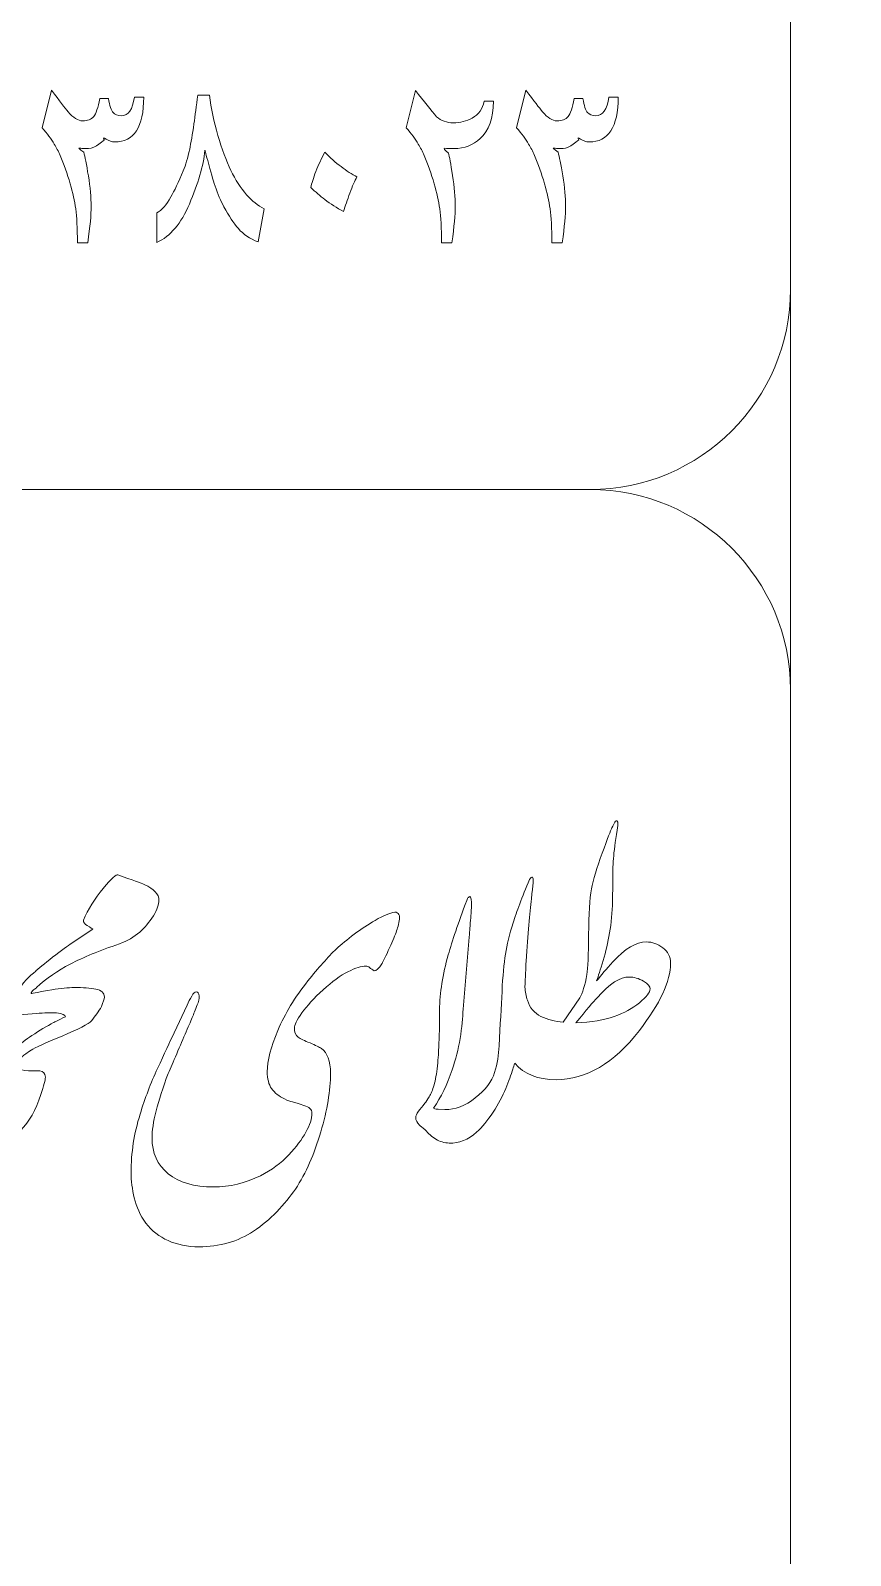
# Model space of a CAD drawing. Header units: millimetres. Extents: x 62 to 462, y 96 to 456.
# Drawn here: x 152.81 to 163.06, y 322.98 to 342.04 of the extents above; entities that cross this region are included whole.
import ezdxf

# ---------------------------------------------------------------- set-up
doc = ezdxf.new("R2010")
doc.units = ezdxf.units.MM
doc.header["$MEASUREMENT"] = 0
doc.layers.add('Layer 1', color=7, linetype='Continuous')

msp = doc.modelspace()

# ---------------------------------------------------------------- linework, layer by layer
at = {"layer": 'Layer 1', "color": 250, "lineweight": 18}
for points, knots in [([(144.8067, 356.3033), (144.8067, 356.3033), (159.8067, 356.3033), (159.8067, 356.3033), (161.1837, 356.3033), (162.3067, 355.1803), (162.3067, 353.8033), (162.3067, 353.8033), (162.3067, 338.8033), (162.3067, 338.8033), (162.3067, 337.4264), (161.1837, 336.3033), (159.8067, 336.3033), (159.8067, 336.3033), (144.8067, 336.3033), (144.8067, 336.3033), (143.4298, 336.3033), (142.3067, 337.4264), (142.3067, 338.8033), (142.3067, 338.8033), (142.3067, 353.8033), (142.3067, 353.8033), (142.3067, 355.1803), (143.4298, 356.3033), (144.8067, 356.3033)], [0, 0, 0, 0, 0.125, 0.125, 0.125, 0.25, 0.25, 0.25, 0.375, 0.375, 0.375, 0.5, 0.5, 0.5, 0.625, 0.625, 0.625, 0.75, 0.75, 0.75, 0.875, 0.875, 0.875, 1, 1, 1, 1]), ([(166.0567, 346.3033), (166.0567, 346.3033), (188.5567, 346.3033), (188.5567, 346.3033), (190.6221, 346.3033), (192.3067, 344.6187), (192.3067, 342.5533), (192.3067, 342.5533), (192.3067, 320.0533), (192.3067, 320.0533), (192.3067, 317.9879), (190.6221, 316.3033), (188.5567, 316.3033), (188.5567, 316.3033), (166.0567, 316.3033), (166.0567, 316.3033), (163.9913, 316.3033), (162.3067, 317.9879), (162.3067, 320.0533), (162.3067, 320.0533), (162.3067, 342.5533), (162.3067, 342.5533), (162.3067, 344.6187), (163.9913, 346.3033), (166.0567, 346.3033)], [0, 0, 0, 0, 0.125, 0.125, 0.125, 0.25, 0.25, 0.25, 0.375, 0.375, 0.375, 0.5, 0.5, 0.5, 0.625, 0.625, 0.625, 0.75, 0.75, 0.75, 0.875, 0.875, 0.875, 1, 1, 1, 1]), ([(144.8067, 336.3033), (144.8067, 336.3033), (159.8067, 336.3033), (159.8067, 336.3033), (161.1837, 336.3033), (162.3067, 335.1803), (162.3067, 333.8033), (162.3067, 333.8033), (162.3067, 318.8033), (162.3067, 318.8033), (162.3067, 317.4264), (161.1837, 316.3033), (159.8067, 316.3033), (159.8067, 316.3033), (144.8067, 316.3033), (144.8067, 316.3033), (143.4298, 316.3033), (142.3067, 317.4264), (142.3067, 318.8033), (142.3067, 318.8033), (142.3067, 333.8033), (142.3067, 333.8033), (142.3067, 335.1803), (143.4298, 336.3033), (144.8067, 336.3033)], [0, 0, 0, 0, 0.125, 0.125, 0.125, 0.25, 0.25, 0.25, 0.375, 0.375, 0.375, 0.5, 0.5, 0.5, 0.625, 0.625, 0.625, 0.75, 0.75, 0.75, 0.875, 0.875, 0.875, 1, 1, 1, 1]), ([(158.9892, 330.0833), (158.9943, 330.0275), (159.0045, 329.9738), (159.0195, 329.9216), (159.0501, 329.8275), (159.1065, 329.7593), (159.1889, 329.7193), (159.2712, 329.6793), (159.3641, 329.6558), (159.4676, 329.6487), (159.4676, 329.6487), (159.6745, 329.9521), (159.6745, 329.9521), (159.7086, 330.0098), (159.7392, 330.1074), (159.7639, 330.2449), (159.7756, 330.3202), (159.7827, 330.4872), (159.7851, 330.7424), (159.7874, 330.9987), (159.798, 331.1892), (159.8192, 331.3127), (159.8427, 331.4279), (159.8874, 331.5761), (159.9532, 331.7584), (160.0202, 331.9418), (160.0614, 332.0476), (160.0755, 332.0759), (160.0908, 332.1041), (160.1026, 332.1276), (160.112, 332.1464), (160.1237, 332.1652), (160.1343, 332.1687), (160.1425, 332.1582), (160.1519, 332.1476), (160.1543, 332.1299), (160.1496, 332.1041), (160.1249, 331.95), (160.1073, 331.8254), (160.0979, 331.7278), (160.0896, 331.6302), (160.0849, 331.5373), (160.0861, 331.4491), (160.0873, 331.3609), (160.0861, 331.2468), (160.0814, 331.1069), (160.0767, 330.967), (160.0626, 330.8376), (160.0391, 330.72), (160.0167, 330.6012), (159.9885, 330.4872), (159.9532, 330.3755), (159.9191, 330.2649), (159.8956, 330.1944), (159.885, 330.1638), (159.9403, 330.2332), (160.0073, 330.312), (160.0884, 330.4025), (160.2413, 330.5683), (160.3812, 330.6506), (160.5047, 330.6506), (160.58, 330.6506), (160.6494, 330.6259), (160.7117, 330.5777), (160.7752, 330.5319), (160.8081, 330.4672), (160.8081, 330.3813), (160.8081, 330.1603), (160.6776, 329.8816), (160.4189, 329.5429), (160.1014, 329.1337), (159.7545, 328.9291), (159.3782, 328.9291), (159.1515, 328.9291), (158.9798, 328.9978), (158.8622, 329.1361), (158.8537, 329.1085), (158.8454, 329.0834), (158.8372, 329.0608), (158.8172, 328.9926), (158.7878, 328.9115), (158.749, 328.8186), (158.7114, 328.7257), (158.6585, 328.6269), (158.5915, 328.5234), (158.5233, 328.4199), (158.4551, 328.3364), (158.3857, 328.2718), (158.2787, 328.1789), (158.1646, 328.1342), (158.0447, 328.1365), (157.9835, 328.1389), (157.9271, 328.1553), (157.8765, 328.1859), (157.8283, 328.2177), (157.7836, 328.2576), (157.7425, 328.3035), (157.7048, 328.3329), (157.6825, 328.3529), (157.6731, 328.3611), (157.6413, 328.3917), (157.6249, 328.4223), (157.6249, 328.454), (157.6249, 328.4775), (157.6366, 328.5046), (157.659, 328.534), (157.6825, 328.5634), (157.7083, 328.5975), (157.7389, 328.6339), (157.7519, 328.6516), (157.7707, 328.6798), (157.793, 328.7163), (157.8165, 328.7527), (157.8365, 328.8021), (157.8542, 328.8632), (157.8706, 328.9232), (157.8859, 329.0032), (157.8965, 329.102), (157.9059, 329.2007), (157.9118, 329.2866), (157.9141, 329.3571), (157.9141, 329.3571), (157.9212, 329.5712), (157.9212, 329.5712), (157.9235, 329.6441), (157.9235, 329.7217), (157.9212, 329.8016), (157.9259, 330.0133), (157.9623, 330.2426), (158.0317, 330.4907), (158.0799, 330.6589), (158.1564, 330.8847), (158.2622, 331.1692), (158.2693, 331.1881), (158.2763, 331.1998), (158.2834, 331.2069), (158.2893, 331.2139), (158.2951, 331.2174), (158.2998, 331.2174), (158.3163, 331.2151), (158.3234, 331.1716), (158.321, 331.0869), (158.3187, 331.0458), (158.314, 330.9787), (158.3069, 330.887), (158.2998, 330.7929), (158.2951, 330.733), (158.2928, 330.7083), (158.2928, 330.7083), (158.2175, 329.8122), (158.2175, 329.8122), (158.2128, 329.704), (158.1999, 329.5817), (158.1799, 329.443), (158.1564, 329.3101), (158.1235, 329.1807), (158.0799, 329.0537), (158.02, 328.868), (157.9424, 328.708), (157.8483, 328.5751), (157.853, 328.5657), (157.8718, 328.561), (157.9036, 328.561), (157.9036, 328.561), (157.9906, 328.5575), (157.9906, 328.5575), (158.1164, 328.5528), (158.2422, 328.601), (158.3692, 328.701), (158.495, 328.8009), (158.5762, 328.9068), (158.6103, 329.0173), (158.6444, 329.129), (158.6632, 329.2407), (158.6656, 329.3536), (158.6808, 329.6135), (158.6938, 329.8393), (158.7032, 330.0309), (158.7126, 330.2226), (158.7267, 330.3778), (158.7467, 330.4978), (158.7655, 330.6166), (158.7973, 330.7471), (158.8408, 330.887), (158.8843, 331.0269), (158.9537, 331.208), (159.0477, 331.4315), (159.0618, 331.4538), (159.0736, 331.4632), (159.0854, 331.4585), (159.0971, 331.4538), (159.0924, 331.3644), (159.0701, 331.1881), (159.0477, 331.0128), (159.0254, 330.753), (159.003, 330.4084), (159.0007, 330.3188), (158.9961, 330.2108), (158.9892, 330.0833)], [0, 0, 0, 0, 0.0151515, 0.0151515, 0.0151515, 0.030303, 0.030303, 0.030303, 0.0454545, 0.0454545, 0.0454545, 0.0606061, 0.0606061, 0.0606061, 0.0757576, 0.0757576, 0.0757576, 0.0909091, 0.0909091, 0.0909091, 0.1060606, 0.1060606, 0.1060606, 0.1212121, 0.1212121, 0.1212121, 0.1363636, 0.1363636, 0.1363636, 0.1515152, 0.1515152, 0.1515152, 0.1666667, 0.1666667, 0.1666667, 0.1818182, 0.1818182, 0.1818182, 0.1969697, 0.1969697, 0.1969697, 0.2121212, 0.2121212, 0.2121212, 0.2272727, 0.2272727, 0.2272727, 0.2424242, 0.2424242, 0.2424242, 0.2575758, 0.2575758, 0.2575758, 0.2727273, 0.2727273, 0.2727273, 0.2878788, 0.2878788, 0.2878788, 0.3030303, 0.3030303, 0.3030303, 0.3181818, 0.3181818, 0.3181818, 0.3333333, 0.3333333, 0.3333333, 0.3484848, 0.3484848, 0.3484848, 0.3636364, 0.3636364, 0.3636364, 0.3787879, 0.3787879, 0.3787879, 0.3939394, 0.3939394, 0.3939394, 0.4090909, 0.4090909, 0.4090909, 0.4242424, 0.4242424, 0.4242424, 0.4393939, 0.4393939, 0.4393939, 0.4545455, 0.4545455, 0.4545455, 0.469697, 0.469697, 0.469697, 0.4848485, 0.4848485, 0.4848485, 0.5, 0.5, 0.5, 0.5151515, 0.5151515, 0.5151515, 0.530303, 0.530303, 0.530303, 0.5454545, 0.5454545, 0.5454545, 0.5606061, 0.5606061, 0.5606061, 0.5757576, 0.5757576, 0.5757576, 0.5909091, 0.5909091, 0.5909091, 0.6060606, 0.6060606, 0.6060606, 0.6212121, 0.6212121, 0.6212121, 0.6363636, 0.6363636, 0.6363636, 0.6515152, 0.6515152, 0.6515152, 0.6666667, 0.6666667, 0.6666667, 0.6818182, 0.6818182, 0.6818182, 0.6969697, 0.6969697, 0.6969697, 0.7121212, 0.7121212, 0.7121212, 0.7272727, 0.7272727, 0.7272727, 0.7424242, 0.7424242, 0.7424242, 0.7575758, 0.7575758, 0.7575758, 0.7727273, 0.7727273, 0.7727273, 0.7878788, 0.7878788, 0.7878788, 0.8030303, 0.8030303, 0.8030303, 0.8181818, 0.8181818, 0.8181818, 0.8333333, 0.8333333, 0.8333333, 0.8484848, 0.8484848, 0.8484848, 0.8636364, 0.8636364, 0.8636364, 0.8787879, 0.8787879, 0.8787879, 0.8939394, 0.8939394, 0.8939394, 0.9090909, 0.9090909, 0.9090909, 0.9242424, 0.9242424, 0.9242424, 0.9393939, 0.9393939, 0.9393939, 0.9545455, 0.9545455, 0.9545455, 0.969697, 0.969697, 0.969697, 0.9848485, 0.9848485, 0.9848485, 1, 1, 1, 1]), ([(152.8812, 330.2896), (152.9388, 330.3379), (153.0211, 330.4037), (153.1293, 330.4896), (153.2351, 330.5695), (153.3069, 330.6224), (153.3468, 330.6471), (153.3468, 330.6471), (153.5938, 330.8094), (153.5938, 330.8094), (153.5879, 330.8141), (153.5632, 330.8294), (153.5221, 330.8541), (153.4903, 330.8706), (153.4738, 330.8929), (153.4738, 330.9235), (153.5338, 331.0563), (153.6161, 331.1881), (153.722, 331.3198), (153.8254, 331.4432), (153.8854, 331.4997), (153.9042, 331.4879), (154.09, 331.4244), (154.2006, 331.3833), (154.2347, 331.368), (154.357, 331.3103), (154.4181, 331.2445), (154.4181, 331.1716), (154.4181, 331.121), (154.3946, 331.0552), (154.3487, 330.9752), (154.2982, 330.8964), (154.2405, 330.8294), (154.177, 330.7718), (154.1053, 330.7118), (154.0218, 330.6636), (153.9254, 330.6271), (153.6749, 330.5425), (153.4703, 330.4578), (153.3104, 330.3731), (153.153, 330.291), (153.0115, 330.194), (152.8872, 330.0812), (152.8872, 330.0812), (152.8823, 330.0733), (152.8823, 330.0733), (152.8565, 330.058), (152.84, 330.0427), (152.8318, 330.0286), (152.8235, 330.0145), (152.82, 330.0074), (152.82, 330.0051), (152.84, 330.0098), (152.927, 330.0251), (153.0787, 330.0533), (153.1904, 330.0709), (153.2845, 330.0803), (153.3609, 330.0803), (153.4703, 330.0803), (153.5608, 330.0733), (153.629, 330.0603), (153.7008, 330.0462), (153.7361, 330.0133), (153.7361, 329.9604), (153.7361, 329.9392), (153.7231, 329.9004), (153.6984, 329.8428), (153.6655, 329.7828), (153.6243, 329.7228), (153.5738, 329.6641), (153.5397, 329.6241), (153.4174, 329.5617), (153.2069, 329.4747), (152.9976, 329.3865), (152.8682, 329.3277), (152.82, 329.2972), (152.7718, 329.2654), (152.7353, 329.2395), (152.7095, 329.2196), (152.6956, 329.2012), (152.6804, 329.1876), (152.664, 329.179), (152.6281, 329.1378), (152.6233, 329.105), (152.6507, 329.0808), (152.6777, 329.0549), (152.7236, 329.042), (152.7883, 329.0408), (152.8529, 329.0396), (152.9, 329.0396), (152.9294, 329.0396), (152.9752, 329.0349), (152.9988, 329.0079), (152.9988, 328.9597), (152.9988, 328.9256), (152.9799, 328.8527), (152.9435, 328.7433), (152.8788, 328.5505), (152.7953, 328.4023), (152.6918, 328.2988), (152.5837, 328.1906), (152.4661, 328.1365), (152.3367, 328.1365), (152.2156, 328.1365), (152.1203, 328.1977), (152.051, 328.3188), (151.9982, 328.4152), (151.9658, 328.5273), (151.955, 328.6547), (151.9082, 328.5842), (151.845, 328.4918), (151.7652, 328.3776), (151.717, 328.3176), (151.6758, 328.2753), (151.6405, 328.2506), (151.5947, 328.2177), (151.5488, 328.1918), (151.5018, 328.173), (151.4548, 328.153), (151.403, 328.1377), (151.3466, 328.1248), (151.2901, 328.1118), (151.2349, 328.0989), (151.1796, 328.0848), (151.1796, 328.0848), (150.9515, 328.0295), (150.9515, 328.0295), (150.8597, 328.0142), (150.8033, 328.0119), (150.7833, 328.0225), (150.7833, 328.0554), (150.8209, 328.0954), (150.8974, 328.1436), (150.9656, 328.1871), (151.0361, 328.2318), (151.1067, 328.2765), (151.1784, 328.3211), (151.249, 328.3647), (151.3207, 328.4082), (151.5018, 328.5352), (151.6382, 328.6539), (151.7276, 328.7633), (151.7958, 328.8491), (151.8499, 328.9232), (151.8887, 328.9879), (151.9145, 329.0243), (151.9522, 329.0878), (152.0027, 329.1772), (152.0027, 329.1772), (152.0361, 329.2455), (152.0361, 329.2455), (152.044, 329.2642), (152.0525, 329.2821), (152.0616, 329.2995), (152.0657, 329.3079), (152.0699, 329.3159), (152.0743, 329.3238), (152.0743, 329.3238), (152.1509, 329.4806), (152.1509, 329.4806), (152.185, 329.5512), (152.2191, 329.6088), (152.2509, 329.6523), (152.2802, 329.6958), (152.3085, 329.717), (152.3332, 329.7146), (152.3567, 329.7029), (152.3637, 329.6805), (152.3543, 329.6452), (152.3285, 329.57), (152.3132, 329.5206), (152.3061, 329.4971), (152.28, 329.4103), (152.263, 329.3417), (152.2554, 329.292), (152.267, 329.084), (152.301, 328.9713), (152.3579, 328.9526), (152.3826, 328.9785), (152.419, 329.0338), (152.4649, 329.1184), (152.4919, 329.169), (152.5131, 329.2031), (152.526, 329.2219), (152.5295, 329.2262), (152.5334, 329.2299), (152.5378, 329.233), (152.5585, 329.2585), (152.5841, 329.2855), (152.613, 329.3124), (152.6848, 329.3771), (152.7565, 329.4324), (152.8306, 329.4806), (152.9247, 329.5429), (153.0152, 329.597), (153.1022, 329.6429), (153.1093, 329.6476), (153.1587, 329.6723), (153.2504, 329.7158), (153.2504, 329.7381), (153.2139, 329.7546), (153.1399, 329.764), (153.0764, 329.7664), (152.9893, 329.764), (152.8823, 329.7569), (152.8823, 329.7569), (152.5237, 329.7287), (152.5237, 329.7287), (152.5072, 329.7287), (152.5025, 329.7428), (152.5096, 329.7699), (152.5237, 329.8299), (152.5684, 329.9169), (152.646, 330.0286), (152.7214, 330.14), (152.7991, 330.225), (152.8791, 330.2849), (152.8791, 330.2849), (152.8812, 330.2896), (152.8812, 330.2896)], [0, 0, 0, 0, 0.0136986, 0.0136986, 0.0136986, 0.0273973, 0.0273973, 0.0273973, 0.0410959, 0.0410959, 0.0410959, 0.0547945, 0.0547945, 0.0547945, 0.0684932, 0.0684932, 0.0684932, 0.0821918, 0.0821918, 0.0821918, 0.0958904, 0.0958904, 0.0958904, 0.109589, 0.109589, 0.109589, 0.1232877, 0.1232877, 0.1232877, 0.1369863, 0.1369863, 0.1369863, 0.1506849, 0.1506849, 0.1506849, 0.1643836, 0.1643836, 0.1643836, 0.1780822, 0.1780822, 0.1780822, 0.1917808, 0.1917808, 0.1917808, 0.2054795, 0.2054795, 0.2054795, 0.2191781, 0.2191781, 0.2191781, 0.2328767, 0.2328767, 0.2328767, 0.2465753, 0.2465753, 0.2465753, 0.260274, 0.260274, 0.260274, 0.2739726, 0.2739726, 0.2739726, 0.2876712, 0.2876712, 0.2876712, 0.3013699, 0.3013699, 0.3013699, 0.3150685, 0.3150685, 0.3150685, 0.3287671, 0.3287671, 0.3287671, 0.3424658, 0.3424658, 0.3424658, 0.3561644, 0.3561644, 0.3561644, 0.369863, 0.369863, 0.369863, 0.3835616, 0.3835616, 0.3835616, 0.3972603, 0.3972603, 0.3972603, 0.4109589, 0.4109589, 0.4109589, 0.4246575, 0.4246575, 0.4246575, 0.4383562, 0.4383562, 0.4383562, 0.4520548, 0.4520548, 0.4520548, 0.4657534, 0.4657534, 0.4657534, 0.4794521, 0.4794521, 0.4794521, 0.4931507, 0.4931507, 0.4931507, 0.5068493, 0.5068493, 0.5068493, 0.5205479, 0.5205479, 0.5205479, 0.5342466, 0.5342466, 0.5342466, 0.5479452, 0.5479452, 0.5479452, 0.5616438, 0.5616438, 0.5616438, 0.5753425, 0.5753425, 0.5753425, 0.5890411, 0.5890411, 0.5890411, 0.6027397, 0.6027397, 0.6027397, 0.6164384, 0.6164384, 0.6164384, 0.630137, 0.630137, 0.630137, 0.6438356, 0.6438356, 0.6438356, 0.6575342, 0.6575342, 0.6575342, 0.6712329, 0.6712329, 0.6712329, 0.6849315, 0.6849315, 0.6849315, 0.6986301, 0.6986301, 0.6986301, 0.7123288, 0.7123288, 0.7123288, 0.7260274, 0.7260274, 0.7260274, 0.739726, 0.739726, 0.739726, 0.7534247, 0.7534247, 0.7534247, 0.7671233, 0.7671233, 0.7671233, 0.7808219, 0.7808219, 0.7808219, 0.7945205, 0.7945205, 0.7945205, 0.8082192, 0.8082192, 0.8082192, 0.8219178, 0.8219178, 0.8219178, 0.8356164, 0.8356164, 0.8356164, 0.8493151, 0.8493151, 0.8493151, 0.8630137, 0.8630137, 0.8630137, 0.8767123, 0.8767123, 0.8767123, 0.890411, 0.890411, 0.890411, 0.9041096, 0.9041096, 0.9041096, 0.9178082, 0.9178082, 0.9178082, 0.9315068, 0.9315068, 0.9315068, 0.9452055, 0.9452055, 0.9452055, 0.9589041, 0.9589041, 0.9589041, 0.9726027, 0.9726027, 0.9726027, 0.9863014, 0.9863014, 0.9863014, 1, 1, 1, 1]), ([(157.4214, 330.9341), (157.4132, 330.8764), (157.3979, 330.8212), (157.3791, 330.7671), (157.3591, 330.713), (157.3273, 330.6377), (157.2827, 330.5413), (157.238, 330.4449), (157.2109, 330.3896), (157.2015, 330.3755), (157.1651, 330.3179), (157.1321, 330.2896), (157.1051, 330.2896), (157.0839, 330.3038), (157.0663, 330.3167), (157.0498, 330.3296), (157.0334, 330.3426), (157.0192, 330.3484), (157.0051, 330.3484), (156.9475, 330.3484), (156.8723, 330.3249), (156.7782, 330.2779), (156.6829, 330.2308), (156.5806, 330.1556), (156.4677, 330.0521), (156.3548, 329.9486), (156.2667, 329.8522), (156.2032, 329.7628), (156.1408, 329.6735), (156.1091, 329.6111), (156.1091, 329.577), (156.1091, 329.5265), (156.1244, 329.4865), (156.1573, 329.4594), (156.1843, 329.4383), (156.2337, 329.4148), (156.3055, 329.3877), (156.376, 329.3595), (156.4242, 329.3371), (156.4466, 329.3183), (156.523, 329.2654), (156.5606, 329.1619), (156.5606, 329.0079), (156.5606, 328.795), (156.5207, 328.5505), (156.4395, 328.2765), (156.3596, 328.0013), (156.2537, 327.7638), (156.1232, 327.5615), (156.0562, 327.4674), (155.9786, 327.3733), (155.8892, 327.2793), (155.7998, 327.184), (155.7034, 327.1041), (155.5999, 327.037), (155.4023, 326.9065), (155.1742, 326.8407), (154.9179, 326.8407), (154.6262, 326.8454), (154.404, 326.9441), (154.2523, 327.137), (154.1841, 327.2358), (154.1359, 327.3404), (154.11, 327.451), (154.083, 327.5615), (154.07, 327.6662), (154.07, 327.7649), (154.07, 327.8908), (154.0794, 328.0142), (154.0971, 328.1353), (154.1159, 328.2553), (154.1441, 328.3764), (154.1829, 328.4987), (154.2429, 328.6963), (154.3146, 328.8868), (154.4005, 329.0702), (154.4851, 329.2537), (154.5533, 329.4018), (154.6062, 329.5147), (154.6062, 329.5147), (154.7685, 329.8593), (154.7685, 329.8593), (154.7873, 329.8981), (154.8062, 329.9357), (154.8273, 329.9733), (154.8473, 330.0098), (154.8661, 330.0274), (154.8826, 330.0274), (154.9049, 330.0274), (154.9179, 330.0098), (154.919, 329.9733), (154.9202, 329.9357), (154.9155, 329.9086), (154.9061, 329.8898), (154.8814, 329.824), (154.8591, 329.7675), (154.8414, 329.7228), (154.8226, 329.6782), (154.7956, 329.6135), (154.7579, 329.5288), (154.7215, 329.443), (154.6815, 329.3513), (154.6392, 329.2525), (154.5968, 329.1537), (154.5616, 329.0726), (154.5345, 329.0079), (154.3993, 328.6504), (154.3311, 328.3811), (154.3311, 328.2024), (154.3311, 328.0142), (154.3981, 327.8649), (154.5333, 327.7543), (154.6674, 327.6438), (154.8567, 327.5885), (155.1001, 327.5885), (155.3024, 327.5885), (155.4976, 327.6356), (155.6869, 327.7297), (155.8269, 327.8014), (155.9444, 327.8872), (156.0385, 327.9884), (156.1326, 328.0895), (156.2043, 328.1847), (156.2537, 328.2729), (156.3031, 328.3611), (156.3278, 328.4411), (156.3278, 328.5116), (156.3278, 328.5552), (156.2949, 328.5881), (156.229, 328.6081), (156.1632, 328.6292), (156.1161, 328.6433), (156.0867, 328.6504), (156.0585, 328.6563), (156.0256, 328.6692), (155.988, 328.688), (155.9174, 328.7221), (155.8633, 328.7656), (155.8257, 328.8174), (155.7892, 328.8691), (155.7704, 328.9397), (155.7704, 329.0291), (155.7704, 329.1643), (155.8151, 329.3371), (155.9033, 329.5453), (155.9915, 329.7546), (156.1161, 329.9604), (156.2772, 330.1626), (156.4089, 330.3273), (156.5289, 330.4625), (156.6359, 330.5648), (156.6935, 330.6177), (156.7676, 330.6789), (156.857, 330.7459), (156.9463, 330.8141), (157.0334, 330.8717), (157.1192, 330.9199), (157.2227, 330.9799), (157.3038, 331.014), (157.3638, 331.0234), (157.3885, 331.0234), (157.4061, 331.0128), (157.4155, 330.9928), (157.4238, 330.9717), (157.4261, 330.9529), (157.4214, 330.9341)], [0, 0, 0, 0, 0.0181818, 0.0181818, 0.0181818, 0.0363636, 0.0363636, 0.0363636, 0.0545455, 0.0545455, 0.0545455, 0.0727273, 0.0727273, 0.0727273, 0.0909091, 0.0909091, 0.0909091, 0.1090909, 0.1090909, 0.1090909, 0.1272727, 0.1272727, 0.1272727, 0.1454545, 0.1454545, 0.1454545, 0.1636364, 0.1636364, 0.1636364, 0.1818182, 0.1818182, 0.1818182, 0.2, 0.2, 0.2, 0.2181818, 0.2181818, 0.2181818, 0.2363636, 0.2363636, 0.2363636, 0.2545455, 0.2545455, 0.2545455, 0.2727273, 0.2727273, 0.2727273, 0.2909091, 0.2909091, 0.2909091, 0.3090909, 0.3090909, 0.3090909, 0.3272727, 0.3272727, 0.3272727, 0.3454545, 0.3454545, 0.3454545, 0.3636364, 0.3636364, 0.3636364, 0.3818182, 0.3818182, 0.3818182, 0.4, 0.4, 0.4, 0.4181818, 0.4181818, 0.4181818, 0.4363636, 0.4363636, 0.4363636, 0.4545455, 0.4545455, 0.4545455, 0.4727273, 0.4727273, 0.4727273, 0.4909091, 0.4909091, 0.4909091, 0.5090909, 0.5090909, 0.5090909, 0.5272727, 0.5272727, 0.5272727, 0.5454545, 0.5454545, 0.5454545, 0.5636364, 0.5636364, 0.5636364, 0.5818182, 0.5818182, 0.5818182, 0.6, 0.6, 0.6, 0.6181818, 0.6181818, 0.6181818, 0.6363636, 0.6363636, 0.6363636, 0.6545455, 0.6545455, 0.6545455, 0.6727273, 0.6727273, 0.6727273, 0.6909091, 0.6909091, 0.6909091, 0.7090909, 0.7090909, 0.7090909, 0.7272727, 0.7272727, 0.7272727, 0.7454545, 0.7454545, 0.7454545, 0.7636364, 0.7636364, 0.7636364, 0.7818182, 0.7818182, 0.7818182, 0.8, 0.8, 0.8, 0.8181818, 0.8181818, 0.8181818, 0.8363636, 0.8363636, 0.8363636, 0.8545455, 0.8545455, 0.8545455, 0.8727273, 0.8727273, 0.8727273, 0.8909091, 0.8909091, 0.8909091, 0.9090909, 0.9090909, 0.9090909, 0.9272727, 0.9272727, 0.9272727, 0.9454545, 0.9454545, 0.9454545, 0.9636364, 0.9636364, 0.9636364, 0.9818182, 0.9818182, 0.9818182, 1, 1, 1, 1]), ([(160.5529, 330.0638), (160.5529, 330.0932), (160.5259, 330.125), (160.4706, 330.1603), (160.4106, 330.1944), (160.3507, 330.212), (160.2907, 330.212), (160.1813, 330.2167), (160.0473, 330.1297), (159.8921, 329.9533), (159.845, 329.9051), (159.7568, 329.8004), (159.6263, 329.6393), (159.8192, 329.6487), (159.9779, 329.6758), (160.1037, 329.7193), (160.2284, 329.7628), (160.3342, 329.8204), (160.4189, 329.891), (160.5082, 329.9627), (160.5529, 330.0203), (160.5529, 330.0638)], [0, 0, 0, 0, 0.1428571, 0.1428571, 0.1428571, 0.2857143, 0.2857143, 0.2857143, 0.4285714, 0.4285714, 0.4285714, 0.5714286, 0.5714286, 0.5714286, 0.7142857, 0.7142857, 0.7142857, 0.8571429, 0.8571429, 0.8571429, 1, 1, 1, 1])]:
    msp.add_open_spline(points, degree=3, knots=knots, dxfattribs=at)
at = {"layer": 'Layer 1', "color": 250, "lineweight": 9}
for points, knots in [([(153.9486, 340.974), (154.0345, 340.974), (154.0891, 341.0516), (154.1121, 341.2063), (154.1121, 341.2063), (154.2279, 341.2063), (154.2279, 341.2063), (154.2279, 340.833), (154.1068, 340.6466), (153.8658, 340.6466), (153.8281, 340.6466), (153.7923, 340.6584), (153.7582, 340.6819), (153.7247, 340.7054), (153.717, 340.7007), (153.737, 340.6672), (153.7382, 340.673), (153.7153, 340.6572), (153.6676, 340.619), (153.6253, 340.5837), (153.5824, 340.5655), (153.5389, 340.5655), (153.533, 340.5655), (153.526, 340.5655), (153.5171, 340.5649), (153.5083, 340.5643), (153.4983, 340.5637), (153.4872, 340.5637), (153.4666, 340.5637), (153.446, 340.5661), (153.426, 340.5702), (153.406, 340.5743), (153.4231, 340.5566), (153.4783, 340.5173), (153.4936, 340.4649), (153.5124, 340.3668), (153.536, 340.2227), (153.5595, 340.0793), (153.5712, 339.9511), (153.5712, 339.8388), (153.5712, 339.7436), (153.5577, 339.5925), (153.5301, 339.3862), (153.5301, 339.3862), (153.399, 339.3862), (153.399, 339.3862), (153.399, 339.5696), (153.3919, 339.7107), (153.3778, 339.8089), (153.3631, 339.907), (153.3402, 340.0123), (153.3079, 340.1246), (153.2726, 340.2486), (153.2308, 340.3668), (153.1838, 340.4779), (153.1609, 340.5296), (153.1362, 340.5766), (153.1097, 340.619), (153.0721, 340.6825), (153.0216, 340.7506), (152.9581, 340.8241), (152.9581, 340.8241), (153.0756, 341.2927), (153.0756, 341.2927), (153.1756, 341.1592), (153.2444, 341.0699), (153.282, 341.024), (153.3478, 340.9482), (153.4078, 340.91), (153.4631, 340.91), (153.526, 340.91), (153.5724, 340.9282), (153.6024, 340.9635), (153.6312, 340.9981), (153.6571, 341.0734), (153.68, 341.1892), (153.68, 341.1892), (153.787, 341.1892), (153.787, 341.1892), (153.8028, 341.0975), (153.8222, 341.0387), (153.8452, 341.0128), (153.8681, 340.987), (153.9028, 340.974), (153.9486, 340.974)], [0, 0, 0, 0, 0.0357143, 0.0357143, 0.0357143, 0.0714286, 0.0714286, 0.0714286, 0.1071429, 0.1071429, 0.1071429, 0.1428571, 0.1428571, 0.1428571, 0.1785714, 0.1785714, 0.1785714, 0.2142857, 0.2142857, 0.2142857, 0.25, 0.25, 0.25, 0.2857143, 0.2857143, 0.2857143, 0.3214286, 0.3214286, 0.3214286, 0.3571429, 0.3571429, 0.3571429, 0.3928571, 0.3928571, 0.3928571, 0.4285714, 0.4285714, 0.4285714, 0.4642857, 0.4642857, 0.4642857, 0.5, 0.5, 0.5, 0.5357143, 0.5357143, 0.5357143, 0.5714286, 0.5714286, 0.5714286, 0.6071429, 0.6071429, 0.6071429, 0.6428571, 0.6428571, 0.6428571, 0.6785714, 0.6785714, 0.6785714, 0.7142857, 0.7142857, 0.7142857, 0.75, 0.75, 0.75, 0.7857143, 0.7857143, 0.7857143, 0.8214286, 0.8214286, 0.8214286, 0.8571429, 0.8571429, 0.8571429, 0.8928571, 0.8928571, 0.8928571, 0.9285714, 0.9285714, 0.9285714, 0.9642857, 0.9642857, 0.9642857, 1, 1, 1, 1]), ([(158.0951, 340.8859), (158.1815, 340.8859), (158.2597, 340.9059), (158.3308, 340.9447), (158.4125, 340.9893), (158.4625, 341.0593), (158.4807, 341.1545), (158.4807, 341.1545), (158.5948, 341.1545), (158.5948, 341.1545), (158.5948, 340.9435), (158.5401, 340.7877), (158.4308, 340.6877), (158.3414, 340.6054), (158.2327, 340.5637), (158.1057, 340.5637), (158.1057, 340.5637), (158.0798, 340.5637), (158.0798, 340.5637), (158.0428, 340.5637), (158.0128, 340.5649), (157.9893, 340.5672), (157.9658, 340.5696), (157.981, 340.549), (158.0351, 340.5055), (158.0463, 340.4655), (158.0633, 340.3726), (158.0857, 340.2274), (158.108, 340.0822), (158.1192, 339.9523), (158.1192, 339.8388), (158.1192, 339.7436), (158.1057, 339.5925), (158.078, 339.3862), (158.078, 339.3862), (157.9469, 339.3862), (157.9469, 339.3862), (157.9469, 339.5696), (157.9399, 339.7107), (157.9258, 339.8089), (157.9111, 339.907), (157.8882, 340.0123), (157.8558, 340.1246), (157.82, 340.2486), (157.7788, 340.3668), (157.7318, 340.4779), (157.7088, 340.5296), (157.6842, 340.5766), (157.6577, 340.619), (157.6201, 340.6825), (157.5695, 340.7506), (157.506, 340.8241), (157.506, 340.8241), (157.6213, 341.2874), (157.6213, 341.2874), (157.7294, 341.1539), (157.817, 341.0452), (157.8852, 340.9599), (157.9446, 340.9106), (158.0145, 340.8859), (158.0951, 340.8859)], [0, 0, 0, 0, 0.05, 0.05, 0.05, 0.1, 0.1, 0.1, 0.15, 0.15, 0.15, 0.2, 0.2, 0.2, 0.25, 0.25, 0.25, 0.3, 0.3, 0.3, 0.35, 0.35, 0.35, 0.4, 0.4, 0.4, 0.45, 0.45, 0.45, 0.5, 0.5, 0.5, 0.55, 0.55, 0.55, 0.6, 0.6, 0.6, 0.65, 0.65, 0.65, 0.7, 0.7, 0.7, 0.75, 0.75, 0.75, 0.8, 0.8, 0.8, 0.85, 0.85, 0.85, 0.9, 0.9, 0.9, 0.95, 0.95, 0.95, 1, 1, 1, 1]), ([(159.8746, 340.974), (159.9605, 340.974), (160.0151, 341.0516), (160.0381, 341.2063), (160.0381, 341.2063), (160.1539, 341.2063), (160.1539, 341.2063), (160.1539, 340.833), (160.0328, 340.6466), (159.7918, 340.6466), (159.7541, 340.6466), (159.7183, 340.6584), (159.6842, 340.6819), (159.6507, 340.7054), (159.643, 340.7007), (159.663, 340.6672), (159.6642, 340.673), (159.6413, 340.6572), (159.5936, 340.619), (159.5513, 340.5837), (159.5084, 340.5655), (159.4649, 340.5655), (159.459, 340.5655), (159.452, 340.5655), (159.4431, 340.5649), (159.4343, 340.5643), (159.4243, 340.5637), (159.4132, 340.5637), (159.3926, 340.5637), (159.372, 340.5661), (159.352, 340.5702), (159.332, 340.5743), (159.3491, 340.5566), (159.4043, 340.5173), (159.4196, 340.4649), (159.4384, 340.3668), (159.462, 340.2227), (159.4855, 340.0793), (159.4972, 339.9511), (159.4972, 339.8388), (159.4972, 339.7436), (159.4837, 339.5925), (159.4561, 339.3862), (159.4561, 339.3862), (159.325, 339.3862), (159.325, 339.3862), (159.325, 339.5696), (159.3179, 339.7107), (159.3038, 339.8089), (159.2891, 339.907), (159.2662, 340.0123), (159.2339, 340.1246), (159.1986, 340.2486), (159.1568, 340.3668), (159.1098, 340.4779), (159.0869, 340.5296), (159.0622, 340.5766), (159.0357, 340.619), (158.9981, 340.6825), (158.9476, 340.7506), (158.8841, 340.8241), (158.8841, 340.8241), (159.0016, 341.2927), (159.0016, 341.2927), (159.1016, 341.1592), (159.1704, 341.0699), (159.208, 341.024), (159.2738, 340.9482), (159.3338, 340.91), (159.3891, 340.91), (159.452, 340.91), (159.4984, 340.9282), (159.5284, 340.9635), (159.5572, 340.9981), (159.5831, 341.0734), (159.606, 341.1892), (159.606, 341.1892), (159.713, 341.1892), (159.713, 341.1892), (159.7288, 341.0975), (159.7482, 341.0387), (159.7712, 341.0128), (159.7941, 340.987), (159.8288, 340.974), (159.8746, 340.974)], [0, 0, 0, 0, 0.0357143, 0.0357143, 0.0357143, 0.0714286, 0.0714286, 0.0714286, 0.1071429, 0.1071429, 0.1071429, 0.1428571, 0.1428571, 0.1428571, 0.1785714, 0.1785714, 0.1785714, 0.2142857, 0.2142857, 0.2142857, 0.25, 0.25, 0.25, 0.2857143, 0.2857143, 0.2857143, 0.3214286, 0.3214286, 0.3214286, 0.3571429, 0.3571429, 0.3571429, 0.3928571, 0.3928571, 0.3928571, 0.4285714, 0.4285714, 0.4285714, 0.4642857, 0.4642857, 0.4642857, 0.5, 0.5, 0.5, 0.5357143, 0.5357143, 0.5357143, 0.5714286, 0.5714286, 0.5714286, 0.6071429, 0.6071429, 0.6071429, 0.6428571, 0.6428571, 0.6428571, 0.6785714, 0.6785714, 0.6785714, 0.7142857, 0.7142857, 0.7142857, 0.75, 0.75, 0.75, 0.7857143, 0.7857143, 0.7857143, 0.8214286, 0.8214286, 0.8214286, 0.8571429, 0.8571429, 0.8571429, 0.8928571, 0.8928571, 0.8928571, 0.9285714, 0.9285714, 0.9285714, 0.9642857, 0.9642857, 0.9642857, 1, 1, 1, 1]), ([(154.3914, 339.7595), (154.4525, 339.7942), (154.5107, 339.8606), (154.5671, 339.9594), (154.6106, 340.034), (154.6624, 340.1434), (154.7223, 340.2868), (154.7511, 340.3544), (154.7776, 340.4438), (154.8017, 340.5555), (154.8176, 340.6348), (154.8352, 340.7401), (154.8546, 340.8723), (154.8699, 340.9758), (154.8858, 341.0957), (154.9028, 341.2321), (154.9028, 341.2321), (155.0492, 341.2321), (155.0492, 341.2321), (155.0704, 341.0669), (155.105, 340.8988), (155.1544, 340.7283), (155.2038, 340.5578), (155.2579, 340.412), (155.3167, 340.2903), (155.3714, 340.1739), (155.4372, 340.0728), (155.513, 339.987), (155.5806, 339.9076), (155.6541, 339.8494), (155.7335, 339.8112), (155.7335, 339.8112), (155.6577, 339.3962), (155.6577, 339.3962), (155.553, 339.4373), (155.4707, 339.4932), (155.4102, 339.5631), (155.3502, 339.6331), (155.2902, 339.7236), (155.2303, 339.8336), (155.1891, 339.9106), (155.1515, 339.9982), (155.1186, 340.0957), (155.0933, 340.1716), (155.0627, 340.2768), (155.0269, 340.4126), (154.9998, 340.5137), (154.9881, 340.5561), (154.9928, 340.5396), (154.9722, 340.3491), (154.9069, 340.1257), (154.7982, 339.87), (154.6947, 339.6278), (154.5595, 339.4673), (154.3914, 339.3891), (154.3914, 339.3891), (154.3914, 339.7595), (154.3914, 339.7595)], [0, 0, 0, 0, 0.0526316, 0.0526316, 0.0526316, 0.1052632, 0.1052632, 0.1052632, 0.1578947, 0.1578947, 0.1578947, 0.2105263, 0.2105263, 0.2105263, 0.2631579, 0.2631579, 0.2631579, 0.3157895, 0.3157895, 0.3157895, 0.3684211, 0.3684211, 0.3684211, 0.4210526, 0.4210526, 0.4210526, 0.4736842, 0.4736842, 0.4736842, 0.5263158, 0.5263158, 0.5263158, 0.5789474, 0.5789474, 0.5789474, 0.6315789, 0.6315789, 0.6315789, 0.6842105, 0.6842105, 0.6842105, 0.7368421, 0.7368421, 0.7368421, 0.7894737, 0.7894737, 0.7894737, 0.8421053, 0.8421053, 0.8421053, 0.8947368, 0.8947368, 0.8947368, 0.9473684, 0.9473684, 0.9473684, 1, 1, 1, 1]), ([(156.7241, 339.7771), (156.6377, 339.8218), (156.5595, 339.8718), (156.4895, 339.927), (156.4313, 339.9717), (156.3726, 340.0223), (156.3138, 340.0781), (156.3255, 340.1275), (156.3467, 340.1939), (156.3784, 340.2774), (156.4102, 340.3603), (156.4478, 340.4408), (156.4913, 340.5173), (156.5566, 340.4497), (156.6242, 340.3897), (156.6935, 340.3374), (156.7635, 340.285), (156.8288, 340.2427), (156.8911, 340.2092), (156.8634, 340.1598), (156.834, 340.0928), (156.8023, 340.0076), (156.7706, 339.9229), (156.7447, 339.8459), (156.7241, 339.7771)], [0, 0, 0, 0, 0.125, 0.125, 0.125, 0.25, 0.25, 0.25, 0.375, 0.375, 0.375, 0.5, 0.5, 0.5, 0.625, 0.625, 0.625, 0.75, 0.75, 0.75, 0.875, 0.875, 0.875, 1, 1, 1, 1])]:
    msp.add_open_spline(points, degree=3, knots=knots, dxfattribs=at)

doc.saveas('drawing.dxf')
